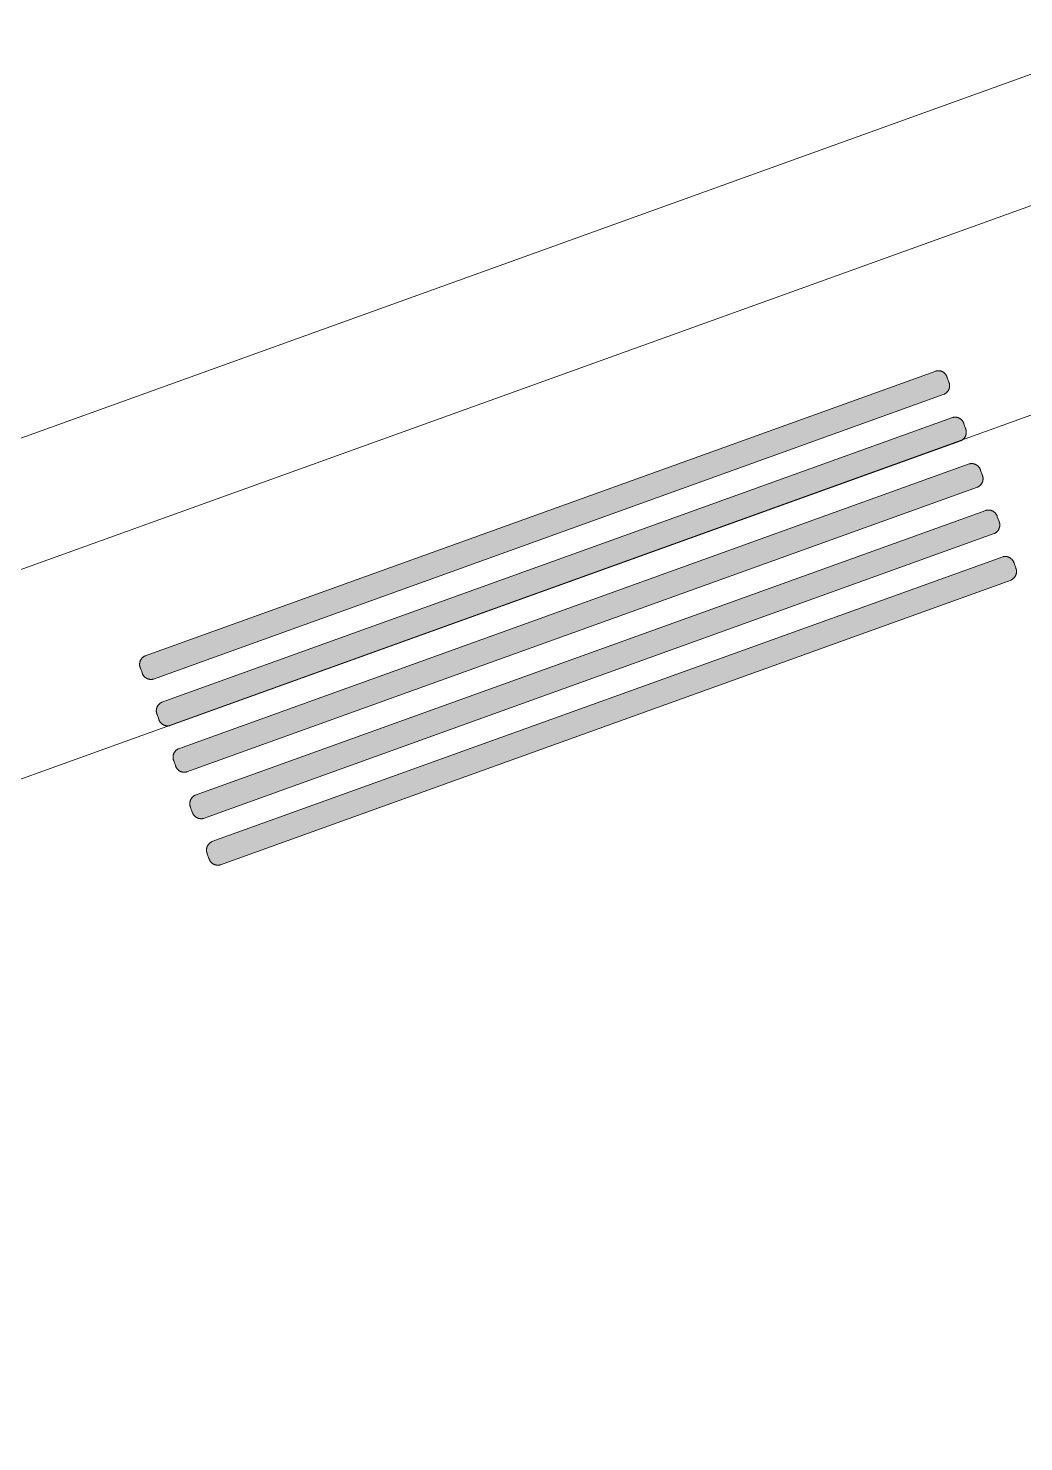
# Model space of a CAD drawing. Header units: centimetres. Extents: x 139057 to 200038, y 34824 to 80516.
# Drawn here: x 176525.93 to 176546.1, y 56056.2 to 56084.83 of the extents above; entities that cross this region are included whole.
import ezdxf

# ---------------------------------------------------------------- set-up
doc = ezdxf.new("R2010")
doc.units = ezdxf.units.CM
doc.header["$LTSCALE"] = 100
doc.layers.get('0').update_dxf_attribs({"lineweight": 0})
doc.layers.add('461_LAYOUT_SCHEMATICO_001-AM_0', color=11, linetype='Continuous', lineweight=0)

# ---------------------------------------------------------------- blocks, each defined once
blk = doc.blocks.new('EFMKLQWMFKLMKL12')
at = {"extrusion": (0, 0, -1)}
for points in [[(-192073.218, -63447.818), (-192073.118, -63447.818), (-192073.114, -63447.818), (-192073.11, -63447.819), (-192073.105, -63447.819), (-192073.101, -63447.819), (-192073.097, -63447.818), (-192073.092, -63447.818), (-192073.088, -63447.818), (-192073.084, -63447.817), (-192073.079, -63447.817), (-192073.075, -63447.816), (-192073.07, -63447.815), (-192073.066, -63447.814), (-192073.062, -63447.813), (-192073.057, -63447.812), (-192073.053, -63447.811), (-192073.048, -63447.81), (-192073.044, -63447.808), (-192073.039, -63447.807), (-192073.035, -63447.805), (-192073.031, -63447.803), (-192073.026, -63447.801), (-192073.022, -63447.799), (-192073.018, -63447.797), (-192073.014, -63447.795), (-192073.01, -63447.792), (-192073.005, -63447.79), (-192073.001, -63447.787), (-192072.997, -63447.784), (-192072.993, -63447.782), (-192072.99, -63447.779), (-192072.986, -63447.776), (-192072.982, -63447.773), (-192072.979, -63447.769), (-192072.975, -63447.766), (-192072.972, -63447.763), (-192072.968, -63447.759), (-192072.965, -63447.756), (-192072.962, -63447.752), (-192072.959, -63447.748), (-192072.956, -63447.744), (-192072.953, -63447.741), (-192072.95, -63447.737), (-192072.948, -63447.733), (-192072.945, -63447.729), (-192072.943, -63447.725), (-192072.94, -63447.721), (-192072.938, -63447.716), (-192072.936, -63447.712), (-192072.934, -63447.708), (-192072.932, -63447.704), (-192072.931, -63447.7), (-192072.929, -63447.695), (-192072.927, -63447.691), (-192072.926, -63447.687), (-192072.925, -63447.683), (-192072.924, -63447.678), (-192072.923, -63447.674), (-192072.922, -63447.67), (-192072.921, -63447.665), (-192072.92, -63447.661), (-192072.919, -63447.657), (-192072.919, -63447.653), (-192072.918, -63447.649), (-192072.918, -63447.645), (-192072.918, -63430.618), (-192072.918, -63430.614), (-192072.919, -63430.61), (-192072.919, -63430.606), (-192072.92, -63430.601), (-192072.921, -63430.597), (-192072.922, -63430.593), (-192072.923, -63430.589), (-192072.924, -63430.584), (-192072.925, -63430.58), (-192072.926, -63430.576), (-192072.927, -63430.572), (-192072.929, -63430.567), (-192072.931, -63430.563), (-192072.932, -63430.559), (-192072.934, -63430.555), (-192072.936, -63430.55), (-192072.938, -63430.546), (-192072.94, -63430.542), (-192072.943, -63430.538), (-192072.945, -63430.534), (-192072.948, -63430.53), (-192072.95, -63430.526), (-192072.953, -63430.522), (-192072.956, -63430.518), (-192072.959, -63430.514), (-192072.962, -63430.511), (-192072.965, -63430.507), (-192072.968, -63430.504), (-192072.972, -63430.5), (-192072.975, -63430.497), (-192072.979, -63430.493), (-192072.982, -63430.49), (-192072.986, -63430.487), (-192072.99, -63430.484), (-192072.993, -63430.481), (-192072.997, -63430.478), (-192073.001, -63430.476), (-192073.005, -63430.473), (-192073.01, -63430.47), (-192073.014, -63430.468), (-192073.018, -63430.466), (-192073.022, -63430.464), (-192073.026, -63430.461), (-192073.031, -63430.46), (-192073.035, -63430.458), (-192073.039, -63430.456), (-192073.044, -63430.454), (-192073.048, -63430.453), (-192073.053, -63430.452), (-192073.057, -63430.45), (-192073.062, -63430.449), (-192073.066, -63430.448), (-192073.07, -63430.447), (-192073.075, -63430.447), (-192073.079, -63430.446), (-192073.084, -63430.445), (-192073.088, -63430.445), (-192073.092, -63430.444), (-192073.097, -63430.444), (-192073.101, -63430.444), (-192073.105, -63430.444), (-192073.11, -63430.444), (-192073.114, -63430.444), (-192073.118, -63430.444), (-192073.218, -63430.444), (-192073.222, -63430.444), (-192073.226, -63430.444), (-192073.23, -63430.444), (-192073.235, -63430.444), (-192073.239, -63430.444), (-192073.243, -63430.444), (-192073.248, -63430.445), (-192073.252, -63430.445), (-192073.257, -63430.446), (-192073.261, -63430.447), (-192073.265, -63430.447), (-192073.27, -63430.448), (-192073.274, -63430.449), (-192073.279, -63430.45), (-192073.283, -63430.452), (-192073.288, -63430.453), (-192073.292, -63430.454), (-192073.296, -63430.456), (-192073.301, -63430.458), (-192073.305, -63430.46), (-192073.309, -63430.461), (-192073.314, -63430.464), (-192073.318, -63430.466), (-192073.322, -63430.468), (-192073.326, -63430.47), (-192073.33, -63430.473), (-192073.334, -63430.476), (-192073.338, -63430.478), (-192073.342, -63430.481), (-192073.346, -63430.484), (-192073.35, -63430.487), (-192073.354, -63430.49), (-192073.357, -63430.493), (-192073.361, -63430.497), (-192073.364, -63430.5), (-192073.368, -63430.504), (-192073.371, -63430.507), (-192073.374, -63430.511), (-192073.377, -63430.514), (-192073.38, -63430.518), (-192073.383, -63430.522), (-192073.386, -63430.526), (-192073.388, -63430.53), (-192073.391, -63430.534), (-192073.393, -63430.538), (-192073.395, -63430.542), (-192073.398, -63430.546), (-192073.4, -63430.55), (-192073.402, -63430.555), (-192073.404, -63430.559), (-192073.405, -63430.563), (-192073.407, -63430.567), (-192073.408, -63430.572), (-192073.41, -63430.576), (-192073.411, -63430.58), (-192073.412, -63430.584), (-192073.413, -63430.589), (-192073.414, -63430.593), (-192073.415, -63430.597), (-192073.416, -63430.601), (-192073.417, -63430.606), (-192073.417, -63430.61), (-192073.418, -63430.614), (-192073.418, -63430.618), (-192073.418, -63447.645), (-192073.418, -63447.649), (-192073.417, -63447.653), (-192073.417, -63447.657), (-192073.416, -63447.661), (-192073.415, -63447.665), (-192073.414, -63447.67), (-192073.413, -63447.674), (-192073.412, -63447.678), (-192073.411, -63447.683), (-192073.41, -63447.687), (-192073.408, -63447.691), (-192073.407, -63447.695), (-192073.405, -63447.7), (-192073.404, -63447.704), (-192073.402, -63447.708), (-192073.4, -63447.712), (-192073.398, -63447.716), (-192073.395, -63447.721), (-192073.393, -63447.725), (-192073.391, -63447.729), (-192073.388, -63447.733), (-192073.386, -63447.737), (-192073.383, -63447.741), (-192073.38, -63447.744), (-192073.377, -63447.748), (-192073.374, -63447.752), (-192073.371, -63447.756), (-192073.368, -63447.759), (-192073.364, -63447.763), (-192073.361, -63447.766), (-192073.357, -63447.769), (-192073.354, -63447.773), (-192073.35, -63447.776), (-192073.346, -63447.779), (-192073.342, -63447.782), (-192073.338, -63447.784), (-192073.334, -63447.787), (-192073.33, -63447.79), (-192073.326, -63447.792), (-192073.322, -63447.795), (-192073.318, -63447.797), (-192073.314, -63447.799), (-192073.309, -63447.801), (-192073.305, -63447.803), (-192073.301, -63447.805), (-192073.296, -63447.807), (-192073.292, -63447.808), (-192073.288, -63447.81), (-192073.283, -63447.811), (-192073.279, -63447.812), (-192073.274, -63447.813), (-192073.27, -63447.814), (-192073.265, -63447.815), (-192073.261, -63447.816), (-192073.257, -63447.817), (-192073.252, -63447.817), (-192073.248, -63447.818), (-192073.243, -63447.818), (-192073.239, -63447.818), (-192073.235, -63447.819), (-192073.23, -63447.819), (-192073.226, -63447.819), (-192073.222, -63447.818)], [(-192074.218, -63447.818), (-192074.118, -63447.818), (-192074.114, -63447.818), (-192074.11, -63447.819), (-192074.105, -63447.819), (-192074.101, -63447.819), (-192074.097, -63447.818), (-192074.092, -63447.818), (-192074.088, -63447.818), (-192074.084, -63447.817), (-192074.079, -63447.817), (-192074.075, -63447.816), (-192074.07, -63447.815), (-192074.066, -63447.814), (-192074.062, -63447.813), (-192074.057, -63447.812), (-192074.053, -63447.811), (-192074.048, -63447.81), (-192074.044, -63447.808), (-192074.039, -63447.807), (-192074.035, -63447.805), (-192074.031, -63447.803), (-192074.026, -63447.801), (-192074.022, -63447.799), (-192074.018, -63447.797), (-192074.014, -63447.795), (-192074.01, -63447.792), (-192074.005, -63447.79), (-192074.001, -63447.787), (-192073.997, -63447.784), (-192073.993, -63447.782), (-192073.99, -63447.779), (-192073.986, -63447.776), (-192073.982, -63447.773), (-192073.979, -63447.769), (-192073.975, -63447.766), (-192073.972, -63447.763), (-192073.968, -63447.759), (-192073.965, -63447.756), (-192073.962, -63447.752), (-192073.959, -63447.748), (-192073.956, -63447.744), (-192073.953, -63447.741), (-192073.95, -63447.737), (-192073.948, -63447.733), (-192073.945, -63447.729), (-192073.943, -63447.725), (-192073.94, -63447.721), (-192073.938, -63447.716), (-192073.936, -63447.712), (-192073.934, -63447.708), (-192073.932, -63447.704), (-192073.931, -63447.7), (-192073.929, -63447.695), (-192073.927, -63447.691), (-192073.926, -63447.687), (-192073.925, -63447.683), (-192073.924, -63447.678), (-192073.923, -63447.674), (-192073.922, -63447.67), (-192073.921, -63447.665), (-192073.92, -63447.661), (-192073.919, -63447.657), (-192073.919, -63447.653), (-192073.918, -63447.649), (-192073.918, -63447.645), (-192073.918, -63430.618), (-192073.918, -63430.614), (-192073.919, -63430.61), (-192073.919, -63430.606), (-192073.92, -63430.601), (-192073.921, -63430.597), (-192073.922, -63430.593), (-192073.923, -63430.589), (-192073.924, -63430.584), (-192073.925, -63430.58), (-192073.926, -63430.576), (-192073.927, -63430.572), (-192073.929, -63430.567), (-192073.931, -63430.563), (-192073.932, -63430.559), (-192073.934, -63430.555), (-192073.936, -63430.55), (-192073.938, -63430.546), (-192073.94, -63430.542), (-192073.943, -63430.538), (-192073.945, -63430.534), (-192073.948, -63430.53), (-192073.95, -63430.526), (-192073.953, -63430.522), (-192073.956, -63430.518), (-192073.959, -63430.514), (-192073.962, -63430.511), (-192073.965, -63430.507), (-192073.968, -63430.504), (-192073.972, -63430.5), (-192073.975, -63430.497), (-192073.979, -63430.493), (-192073.982, -63430.49), (-192073.986, -63430.487), (-192073.99, -63430.484), (-192073.993, -63430.481), (-192073.997, -63430.478), (-192074.001, -63430.476), (-192074.005, -63430.473), (-192074.01, -63430.47), (-192074.014, -63430.468), (-192074.018, -63430.466), (-192074.022, -63430.464), (-192074.026, -63430.461), (-192074.031, -63430.46), (-192074.035, -63430.458), (-192074.039, -63430.456), (-192074.044, -63430.454), (-192074.048, -63430.453), (-192074.053, -63430.452), (-192074.057, -63430.45), (-192074.062, -63430.449), (-192074.066, -63430.448), (-192074.07, -63430.447), (-192074.075, -63430.447), (-192074.079, -63430.446), (-192074.084, -63430.445), (-192074.088, -63430.445), (-192074.092, -63430.444), (-192074.097, -63430.444), (-192074.101, -63430.444), (-192074.105, -63430.444), (-192074.11, -63430.444), (-192074.114, -63430.444), (-192074.118, -63430.444), (-192074.218, -63430.444), (-192074.222, -63430.444), (-192074.226, -63430.444), (-192074.23, -63430.444), (-192074.235, -63430.444), (-192074.239, -63430.444), (-192074.243, -63430.444), (-192074.248, -63430.445), (-192074.252, -63430.445), (-192074.257, -63430.446), (-192074.261, -63430.447), (-192074.265, -63430.447), (-192074.27, -63430.448), (-192074.274, -63430.449), (-192074.279, -63430.45), (-192074.283, -63430.452), (-192074.288, -63430.453), (-192074.292, -63430.454), (-192074.296, -63430.456), (-192074.301, -63430.458), (-192074.305, -63430.46), (-192074.309, -63430.461), (-192074.314, -63430.464), (-192074.318, -63430.466), (-192074.322, -63430.468), (-192074.326, -63430.47), (-192074.33, -63430.473), (-192074.334, -63430.476), (-192074.338, -63430.478), (-192074.342, -63430.481), (-192074.346, -63430.484), (-192074.35, -63430.487), (-192074.354, -63430.49), (-192074.357, -63430.493), (-192074.361, -63430.497), (-192074.364, -63430.5), (-192074.368, -63430.504), (-192074.371, -63430.507), (-192074.374, -63430.511), (-192074.377, -63430.514), (-192074.38, -63430.518), (-192074.383, -63430.522), (-192074.386, -63430.526), (-192074.388, -63430.53), (-192074.391, -63430.534), (-192074.393, -63430.538), (-192074.395, -63430.542), (-192074.398, -63430.546), (-192074.4, -63430.55), (-192074.402, -63430.555), (-192074.404, -63430.559), (-192074.405, -63430.563), (-192074.407, -63430.567), (-192074.408, -63430.572), (-192074.41, -63430.576), (-192074.411, -63430.58), (-192074.412, -63430.584), (-192074.413, -63430.589), (-192074.414, -63430.593), (-192074.415, -63430.597), (-192074.416, -63430.601), (-192074.417, -63430.606), (-192074.417, -63430.61), (-192074.418, -63430.614), (-192074.418, -63430.618), (-192074.418, -63447.645), (-192074.418, -63447.649), (-192074.417, -63447.653), (-192074.417, -63447.657), (-192074.416, -63447.661), (-192074.415, -63447.665), (-192074.414, -63447.67), (-192074.413, -63447.674), (-192074.412, -63447.678), (-192074.411, -63447.683), (-192074.41, -63447.687), (-192074.408, -63447.691), (-192074.407, -63447.695), (-192074.405, -63447.7), (-192074.404, -63447.704), (-192074.402, -63447.708), (-192074.4, -63447.712), (-192074.398, -63447.716), (-192074.395, -63447.721), (-192074.393, -63447.725), (-192074.391, -63447.729), (-192074.388, -63447.733), (-192074.386, -63447.737), (-192074.383, -63447.741), (-192074.38, -63447.744), (-192074.377, -63447.748), (-192074.374, -63447.752), (-192074.371, -63447.756), (-192074.368, -63447.759), (-192074.364, -63447.763), (-192074.361, -63447.766), (-192074.357, -63447.769), (-192074.354, -63447.773), (-192074.35, -63447.776), (-192074.346, -63447.779), (-192074.342, -63447.782), (-192074.338, -63447.784), (-192074.334, -63447.787), (-192074.33, -63447.79), (-192074.326, -63447.792), (-192074.322, -63447.795), (-192074.318, -63447.797), (-192074.314, -63447.799), (-192074.309, -63447.801), (-192074.305, -63447.803), (-192074.301, -63447.805), (-192074.296, -63447.807), (-192074.292, -63447.808), (-192074.288, -63447.81), (-192074.283, -63447.811), (-192074.279, -63447.812), (-192074.274, -63447.813), (-192074.27, -63447.814), (-192074.265, -63447.815), (-192074.261, -63447.816), (-192074.257, -63447.817), (-192074.252, -63447.817), (-192074.248, -63447.818), (-192074.243, -63447.818), (-192074.239, -63447.818), (-192074.235, -63447.819), (-192074.23, -63447.819), (-192074.226, -63447.819), (-192074.222, -63447.818)], [(-192075.218, -63447.818), (-192075.118, -63447.818), (-192075.114, -63447.818), (-192075.11, -63447.819), (-192075.105, -63447.819), (-192075.101, -63447.819), (-192075.097, -63447.818), (-192075.092, -63447.818), (-192075.088, -63447.818), (-192075.084, -63447.817), (-192075.079, -63447.817), (-192075.075, -63447.816), (-192075.07, -63447.815), (-192075.066, -63447.814), (-192075.062, -63447.813), (-192075.057, -63447.812), (-192075.053, -63447.811), (-192075.048, -63447.81), (-192075.044, -63447.808), (-192075.039, -63447.807), (-192075.035, -63447.805), (-192075.031, -63447.803), (-192075.026, -63447.801), (-192075.022, -63447.799), (-192075.018, -63447.797), (-192075.014, -63447.795), (-192075.01, -63447.792), (-192075.005, -63447.79), (-192075.001, -63447.787), (-192074.997, -63447.784), (-192074.993, -63447.782), (-192074.99, -63447.779), (-192074.986, -63447.776), (-192074.982, -63447.773), (-192074.979, -63447.769), (-192074.975, -63447.766), (-192074.972, -63447.763), (-192074.968, -63447.759), (-192074.965, -63447.756), (-192074.962, -63447.752), (-192074.959, -63447.748), (-192074.956, -63447.744), (-192074.953, -63447.741), (-192074.95, -63447.737), (-192074.948, -63447.733), (-192074.945, -63447.729), (-192074.943, -63447.725), (-192074.94, -63447.721), (-192074.938, -63447.716), (-192074.936, -63447.712), (-192074.934, -63447.708), (-192074.932, -63447.704), (-192074.931, -63447.7), (-192074.929, -63447.695), (-192074.927, -63447.691), (-192074.926, -63447.687), (-192074.925, -63447.683), (-192074.924, -63447.678), (-192074.923, -63447.674), (-192074.922, -63447.67), (-192074.921, -63447.665), (-192074.92, -63447.661), (-192074.919, -63447.657), (-192074.919, -63447.653), (-192074.918, -63447.649), (-192074.918, -63447.645), (-192074.918, -63430.618), (-192074.918, -63430.614), (-192074.919, -63430.61), (-192074.919, -63430.606), (-192074.92, -63430.601), (-192074.921, -63430.597), (-192074.922, -63430.593), (-192074.923, -63430.589), (-192074.924, -63430.584), (-192074.925, -63430.58), (-192074.926, -63430.576), (-192074.927, -63430.572), (-192074.929, -63430.567), (-192074.931, -63430.563), (-192074.932, -63430.559), (-192074.934, -63430.555), (-192074.936, -63430.55), (-192074.938, -63430.546), (-192074.94, -63430.542), (-192074.943, -63430.538), (-192074.945, -63430.534), (-192074.948, -63430.53), (-192074.95, -63430.526), (-192074.953, -63430.522), (-192074.956, -63430.518), (-192074.959, -63430.514), (-192074.962, -63430.511), (-192074.965, -63430.507), (-192074.968, -63430.504), (-192074.972, -63430.5), (-192074.975, -63430.497), (-192074.979, -63430.493), (-192074.982, -63430.49), (-192074.986, -63430.487), (-192074.99, -63430.484), (-192074.993, -63430.481), (-192074.997, -63430.478), (-192075.001, -63430.476), (-192075.005, -63430.473), (-192075.01, -63430.47), (-192075.014, -63430.468), (-192075.018, -63430.466), (-192075.022, -63430.464), (-192075.026, -63430.461), (-192075.031, -63430.46), (-192075.035, -63430.458), (-192075.039, -63430.456), (-192075.044, -63430.454), (-192075.048, -63430.453), (-192075.053, -63430.452), (-192075.057, -63430.45), (-192075.062, -63430.449), (-192075.066, -63430.448), (-192075.07, -63430.447), (-192075.075, -63430.447), (-192075.079, -63430.446), (-192075.084, -63430.445), (-192075.088, -63430.445), (-192075.092, -63430.444), (-192075.097, -63430.444), (-192075.101, -63430.444), (-192075.105, -63430.444), (-192075.11, -63430.444), (-192075.114, -63430.444), (-192075.118, -63430.444), (-192075.218, -63430.444), (-192075.222, -63430.444), (-192075.226, -63430.444), (-192075.23, -63430.444), (-192075.235, -63430.444), (-192075.239, -63430.444), (-192075.243, -63430.444), (-192075.248, -63430.445), (-192075.252, -63430.445), (-192075.257, -63430.446), (-192075.261, -63430.447), (-192075.265, -63430.447), (-192075.27, -63430.448), (-192075.274, -63430.449), (-192075.279, -63430.45), (-192075.283, -63430.452), (-192075.288, -63430.453), (-192075.292, -63430.454), (-192075.296, -63430.456), (-192075.301, -63430.458), (-192075.305, -63430.46), (-192075.309, -63430.461), (-192075.314, -63430.464), (-192075.318, -63430.466), (-192075.322, -63430.468), (-192075.326, -63430.47), (-192075.33, -63430.473), (-192075.334, -63430.476), (-192075.338, -63430.478), (-192075.342, -63430.481), (-192075.346, -63430.484), (-192075.35, -63430.487), (-192075.354, -63430.49), (-192075.357, -63430.493), (-192075.361, -63430.497), (-192075.364, -63430.5), (-192075.368, -63430.504), (-192075.371, -63430.507), (-192075.374, -63430.511), (-192075.377, -63430.514), (-192075.38, -63430.518), (-192075.383, -63430.522), (-192075.386, -63430.526), (-192075.388, -63430.53), (-192075.391, -63430.534), (-192075.393, -63430.538), (-192075.395, -63430.542), (-192075.398, -63430.546), (-192075.4, -63430.55), (-192075.402, -63430.555), (-192075.404, -63430.559), (-192075.405, -63430.563), (-192075.407, -63430.567), (-192075.408, -63430.572), (-192075.41, -63430.576), (-192075.411, -63430.58), (-192075.412, -63430.584), (-192075.413, -63430.589), (-192075.414, -63430.593), (-192075.415, -63430.597), (-192075.416, -63430.601), (-192075.417, -63430.606), (-192075.417, -63430.61), (-192075.418, -63430.614), (-192075.418, -63430.618), (-192075.418, -63447.645), (-192075.418, -63447.649), (-192075.417, -63447.653), (-192075.417, -63447.657), (-192075.416, -63447.661), (-192075.415, -63447.665), (-192075.414, -63447.67), (-192075.413, -63447.674), (-192075.412, -63447.678), (-192075.411, -63447.683), (-192075.41, -63447.687), (-192075.408, -63447.691), (-192075.407, -63447.695), (-192075.405, -63447.7), (-192075.404, -63447.704), (-192075.402, -63447.708), (-192075.4, -63447.712), (-192075.398, -63447.716), (-192075.395, -63447.721), (-192075.393, -63447.725), (-192075.391, -63447.729), (-192075.388, -63447.733), (-192075.386, -63447.737), (-192075.383, -63447.741), (-192075.38, -63447.744), (-192075.377, -63447.748), (-192075.374, -63447.752), (-192075.371, -63447.756), (-192075.368, -63447.759), (-192075.364, -63447.763), (-192075.361, -63447.766), (-192075.357, -63447.769), (-192075.354, -63447.773), (-192075.35, -63447.776), (-192075.346, -63447.779), (-192075.342, -63447.782), (-192075.338, -63447.784), (-192075.334, -63447.787), (-192075.33, -63447.79), (-192075.326, -63447.792), (-192075.322, -63447.795), (-192075.318, -63447.797), (-192075.314, -63447.799), (-192075.309, -63447.801), (-192075.305, -63447.803), (-192075.301, -63447.805), (-192075.296, -63447.807), (-192075.292, -63447.808), (-192075.288, -63447.81), (-192075.283, -63447.811), (-192075.279, -63447.812), (-192075.274, -63447.813), (-192075.27, -63447.814), (-192075.265, -63447.815), (-192075.261, -63447.816), (-192075.257, -63447.817), (-192075.252, -63447.817), (-192075.248, -63447.818), (-192075.243, -63447.818), (-192075.239, -63447.818), (-192075.235, -63447.819), (-192075.23, -63447.819), (-192075.226, -63447.819), (-192075.222, -63447.818)], [(-192076.218, -63447.818), (-192076.118, -63447.818), (-192076.114, -63447.818), (-192076.11, -63447.819), (-192076.105, -63447.819), (-192076.101, -63447.819), (-192076.097, -63447.818), (-192076.092, -63447.818), (-192076.088, -63447.818), (-192076.084, -63447.817), (-192076.079, -63447.817), (-192076.075, -63447.816), (-192076.07, -63447.815), (-192076.066, -63447.814), (-192076.062, -63447.813), (-192076.057, -63447.812), (-192076.053, -63447.811), (-192076.048, -63447.81), (-192076.044, -63447.808), (-192076.039, -63447.807), (-192076.035, -63447.805), (-192076.031, -63447.803), (-192076.026, -63447.801), (-192076.022, -63447.799), (-192076.018, -63447.797), (-192076.014, -63447.795), (-192076.01, -63447.792), (-192076.005, -63447.79), (-192076.001, -63447.787), (-192075.997, -63447.784), (-192075.993, -63447.782), (-192075.99, -63447.779), (-192075.986, -63447.776), (-192075.982, -63447.773), (-192075.979, -63447.769), (-192075.975, -63447.766), (-192075.972, -63447.763), (-192075.968, -63447.759), (-192075.965, -63447.756), (-192075.962, -63447.752), (-192075.959, -63447.748), (-192075.956, -63447.744), (-192075.953, -63447.741), (-192075.95, -63447.737), (-192075.948, -63447.733), (-192075.945, -63447.729), (-192075.943, -63447.725), (-192075.94, -63447.721), (-192075.938, -63447.716), (-192075.936, -63447.712), (-192075.934, -63447.708), (-192075.932, -63447.704), (-192075.931, -63447.7), (-192075.929, -63447.695), (-192075.927, -63447.691), (-192075.926, -63447.687), (-192075.925, -63447.683), (-192075.924, -63447.678), (-192075.923, -63447.674), (-192075.922, -63447.67), (-192075.921, -63447.665), (-192075.92, -63447.661), (-192075.919, -63447.657), (-192075.919, -63447.653), (-192075.918, -63447.649), (-192075.918, -63447.645), (-192075.918, -63430.618), (-192075.918, -63430.614), (-192075.919, -63430.61), (-192075.919, -63430.606), (-192075.92, -63430.601), (-192075.921, -63430.597), (-192075.922, -63430.593), (-192075.923, -63430.589), (-192075.924, -63430.584), (-192075.925, -63430.58), (-192075.926, -63430.576), (-192075.927, -63430.572), (-192075.929, -63430.567), (-192075.931, -63430.563), (-192075.932, -63430.559), (-192075.934, -63430.555), (-192075.936, -63430.55), (-192075.938, -63430.546), (-192075.94, -63430.542), (-192075.943, -63430.538), (-192075.945, -63430.534), (-192075.948, -63430.53), (-192075.95, -63430.526), (-192075.953, -63430.522), (-192075.956, -63430.518), (-192075.959, -63430.514), (-192075.962, -63430.511), (-192075.965, -63430.507), (-192075.968, -63430.504), (-192075.972, -63430.5), (-192075.975, -63430.497), (-192075.979, -63430.493), (-192075.982, -63430.49), (-192075.986, -63430.487), (-192075.99, -63430.484), (-192075.993, -63430.481), (-192075.997, -63430.478), (-192076.001, -63430.476), (-192076.005, -63430.473), (-192076.01, -63430.47), (-192076.014, -63430.468), (-192076.018, -63430.466), (-192076.022, -63430.464), (-192076.026, -63430.461), (-192076.031, -63430.46), (-192076.035, -63430.458), (-192076.039, -63430.456), (-192076.044, -63430.454), (-192076.048, -63430.453), (-192076.053, -63430.452), (-192076.057, -63430.45), (-192076.062, -63430.449), (-192076.066, -63430.448), (-192076.07, -63430.447), (-192076.075, -63430.447), (-192076.079, -63430.446), (-192076.084, -63430.445), (-192076.088, -63430.445), (-192076.092, -63430.444), (-192076.097, -63430.444), (-192076.101, -63430.444), (-192076.105, -63430.444), (-192076.11, -63430.444), (-192076.114, -63430.444), (-192076.118, -63430.444), (-192076.218, -63430.444), (-192076.222, -63430.444), (-192076.226, -63430.444), (-192076.23, -63430.444), (-192076.235, -63430.444), (-192076.239, -63430.444), (-192076.243, -63430.444), (-192076.248, -63430.445), (-192076.252, -63430.445), (-192076.257, -63430.446), (-192076.261, -63430.447), (-192076.265, -63430.447), (-192076.27, -63430.448), (-192076.274, -63430.449), (-192076.279, -63430.45), (-192076.283, -63430.452), (-192076.288, -63430.453), (-192076.292, -63430.454), (-192076.296, -63430.456), (-192076.301, -63430.458), (-192076.305, -63430.46), (-192076.309, -63430.461), (-192076.314, -63430.464), (-192076.318, -63430.466), (-192076.322, -63430.468), (-192076.326, -63430.47), (-192076.33, -63430.473), (-192076.334, -63430.476), (-192076.338, -63430.478), (-192076.342, -63430.481), (-192076.346, -63430.484), (-192076.35, -63430.487), (-192076.354, -63430.49), (-192076.357, -63430.493), (-192076.361, -63430.497), (-192076.364, -63430.5), (-192076.368, -63430.504), (-192076.371, -63430.507), (-192076.374, -63430.511), (-192076.377, -63430.514), (-192076.38, -63430.518), (-192076.383, -63430.522), (-192076.386, -63430.526), (-192076.388, -63430.53), (-192076.391, -63430.534), (-192076.393, -63430.538), (-192076.395, -63430.542), (-192076.398, -63430.546), (-192076.4, -63430.55), (-192076.402, -63430.555), (-192076.404, -63430.559), (-192076.405, -63430.563), (-192076.407, -63430.567), (-192076.408, -63430.572), (-192076.41, -63430.576), (-192076.411, -63430.58), (-192076.412, -63430.584), (-192076.413, -63430.589), (-192076.414, -63430.593), (-192076.415, -63430.597), (-192076.416, -63430.601), (-192076.417, -63430.606), (-192076.417, -63430.61), (-192076.418, -63430.614), (-192076.418, -63430.618), (-192076.418, -63447.645), (-192076.418, -63447.649), (-192076.417, -63447.653), (-192076.417, -63447.657), (-192076.416, -63447.661), (-192076.415, -63447.665), (-192076.414, -63447.67), (-192076.413, -63447.674), (-192076.412, -63447.678), (-192076.411, -63447.683), (-192076.41, -63447.687), (-192076.408, -63447.691), (-192076.407, -63447.695), (-192076.405, -63447.7), (-192076.404, -63447.704), (-192076.402, -63447.708), (-192076.4, -63447.712), (-192076.398, -63447.716), (-192076.395, -63447.721), (-192076.393, -63447.725), (-192076.391, -63447.729), (-192076.388, -63447.733), (-192076.386, -63447.737), (-192076.383, -63447.741), (-192076.38, -63447.744), (-192076.377, -63447.748), (-192076.374, -63447.752), (-192076.371, -63447.756), (-192076.368, -63447.759), (-192076.364, -63447.763), (-192076.361, -63447.766), (-192076.357, -63447.769), (-192076.354, -63447.773), (-192076.35, -63447.776), (-192076.346, -63447.779), (-192076.342, -63447.782), (-192076.338, -63447.784), (-192076.334, -63447.787), (-192076.33, -63447.79), (-192076.326, -63447.792), (-192076.322, -63447.795), (-192076.318, -63447.797), (-192076.314, -63447.799), (-192076.309, -63447.801), (-192076.305, -63447.803), (-192076.301, -63447.805), (-192076.296, -63447.807), (-192076.292, -63447.808), (-192076.288, -63447.81), (-192076.283, -63447.811), (-192076.279, -63447.812), (-192076.274, -63447.813), (-192076.27, -63447.814), (-192076.265, -63447.815), (-192076.261, -63447.816), (-192076.257, -63447.817), (-192076.252, -63447.817), (-192076.248, -63447.818), (-192076.243, -63447.818), (-192076.239, -63447.818), (-192076.235, -63447.819), (-192076.23, -63447.819), (-192076.226, -63447.819), (-192076.222, -63447.818)], [(-192077.218, -63447.818), (-192077.118, -63447.818), (-192077.114, -63447.818), (-192077.11, -63447.819), (-192077.105, -63447.819), (-192077.101, -63447.819), (-192077.097, -63447.818), (-192077.092, -63447.818), (-192077.088, -63447.818), (-192077.084, -63447.817), (-192077.079, -63447.817), (-192077.075, -63447.816), (-192077.07, -63447.815), (-192077.066, -63447.814), (-192077.062, -63447.813), (-192077.057, -63447.812), (-192077.053, -63447.811), (-192077.048, -63447.81), (-192077.044, -63447.808), (-192077.039, -63447.807), (-192077.035, -63447.805), (-192077.031, -63447.803), (-192077.026, -63447.801), (-192077.022, -63447.799), (-192077.018, -63447.797), (-192077.014, -63447.795), (-192077.01, -63447.792), (-192077.005, -63447.79), (-192077.001, -63447.787), (-192076.997, -63447.784), (-192076.993, -63447.782), (-192076.99, -63447.779), (-192076.986, -63447.776), (-192076.982, -63447.773), (-192076.979, -63447.769), (-192076.975, -63447.766), (-192076.972, -63447.763), (-192076.968, -63447.759), (-192076.965, -63447.756), (-192076.962, -63447.752), (-192076.959, -63447.748), (-192076.956, -63447.744), (-192076.953, -63447.741), (-192076.95, -63447.737), (-192076.948, -63447.733), (-192076.945, -63447.729), (-192076.943, -63447.725), (-192076.94, -63447.721), (-192076.938, -63447.716), (-192076.936, -63447.712), (-192076.934, -63447.708), (-192076.932, -63447.704), (-192076.931, -63447.7), (-192076.929, -63447.695), (-192076.927, -63447.691), (-192076.926, -63447.687), (-192076.925, -63447.683), (-192076.924, -63447.678), (-192076.923, -63447.674), (-192076.922, -63447.67), (-192076.921, -63447.665), (-192076.92, -63447.661), (-192076.919, -63447.657), (-192076.919, -63447.653), (-192076.918, -63447.649), (-192076.918, -63447.645), (-192076.918, -63430.618), (-192076.918, -63430.614), (-192076.919, -63430.61), (-192076.919, -63430.606), (-192076.92, -63430.601), (-192076.921, -63430.597), (-192076.922, -63430.593), (-192076.923, -63430.589), (-192076.924, -63430.584), (-192076.925, -63430.58), (-192076.926, -63430.576), (-192076.927, -63430.572), (-192076.929, -63430.567), (-192076.931, -63430.563), (-192076.932, -63430.559), (-192076.934, -63430.555), (-192076.936, -63430.55), (-192076.938, -63430.546), (-192076.94, -63430.542), (-192076.943, -63430.538), (-192076.945, -63430.534), (-192076.948, -63430.53), (-192076.95, -63430.526), (-192076.953, -63430.522), (-192076.956, -63430.518), (-192076.959, -63430.514), (-192076.962, -63430.511), (-192076.965, -63430.507), (-192076.968, -63430.504), (-192076.972, -63430.5), (-192076.975, -63430.497), (-192076.979, -63430.493), (-192076.982, -63430.49), (-192076.986, -63430.487), (-192076.99, -63430.484), (-192076.993, -63430.481), (-192076.997, -63430.478), (-192077.001, -63430.476), (-192077.005, -63430.473), (-192077.01, -63430.47), (-192077.014, -63430.468), (-192077.018, -63430.466), (-192077.022, -63430.464), (-192077.026, -63430.461), (-192077.031, -63430.46), (-192077.035, -63430.458), (-192077.039, -63430.456), (-192077.044, -63430.454), (-192077.048, -63430.453), (-192077.053, -63430.452), (-192077.057, -63430.45), (-192077.062, -63430.449), (-192077.066, -63430.448), (-192077.07, -63430.447), (-192077.075, -63430.447), (-192077.079, -63430.446), (-192077.084, -63430.445), (-192077.088, -63430.445), (-192077.092, -63430.444), (-192077.097, -63430.444), (-192077.101, -63430.444), (-192077.105, -63430.444), (-192077.11, -63430.444), (-192077.114, -63430.444), (-192077.118, -63430.444), (-192077.218, -63430.444), (-192077.222, -63430.444), (-192077.226, -63430.444), (-192077.23, -63430.444), (-192077.235, -63430.444), (-192077.239, -63430.444), (-192077.243, -63430.444), (-192077.248, -63430.445), (-192077.252, -63430.445), (-192077.257, -63430.446), (-192077.261, -63430.447), (-192077.265, -63430.447), (-192077.27, -63430.448), (-192077.274, -63430.449), (-192077.279, -63430.45), (-192077.283, -63430.452), (-192077.288, -63430.453), (-192077.292, -63430.454), (-192077.296, -63430.456), (-192077.301, -63430.458), (-192077.305, -63430.46), (-192077.309, -63430.461), (-192077.314, -63430.464), (-192077.318, -63430.466), (-192077.322, -63430.468), (-192077.326, -63430.47), (-192077.33, -63430.473), (-192077.334, -63430.476), (-192077.338, -63430.478), (-192077.342, -63430.481), (-192077.346, -63430.484), (-192077.35, -63430.487), (-192077.354, -63430.49), (-192077.357, -63430.493), (-192077.361, -63430.497), (-192077.364, -63430.5), (-192077.368, -63430.504), (-192077.371, -63430.507), (-192077.374, -63430.511), (-192077.377, -63430.514), (-192077.38, -63430.518), (-192077.383, -63430.522), (-192077.386, -63430.526), (-192077.388, -63430.53), (-192077.391, -63430.534), (-192077.393, -63430.538), (-192077.395, -63430.542), (-192077.398, -63430.546), (-192077.4, -63430.55), (-192077.402, -63430.555), (-192077.404, -63430.559), (-192077.405, -63430.563), (-192077.407, -63430.567), (-192077.408, -63430.572), (-192077.41, -63430.576), (-192077.411, -63430.58), (-192077.412, -63430.584), (-192077.413, -63430.589), (-192077.414, -63430.593), (-192077.415, -63430.597), (-192077.416, -63430.601), (-192077.417, -63430.606), (-192077.417, -63430.61), (-192077.418, -63430.614), (-192077.418, -63430.618), (-192077.418, -63447.645), (-192077.418, -63447.649), (-192077.417, -63447.653), (-192077.417, -63447.657), (-192077.416, -63447.661), (-192077.415, -63447.665), (-192077.414, -63447.67), (-192077.413, -63447.674), (-192077.412, -63447.678), (-192077.411, -63447.683), (-192077.41, -63447.687), (-192077.408, -63447.691), (-192077.407, -63447.695), (-192077.405, -63447.7), (-192077.404, -63447.704), (-192077.402, -63447.708), (-192077.4, -63447.712), (-192077.398, -63447.716), (-192077.395, -63447.721), (-192077.393, -63447.725), (-192077.391, -63447.729), (-192077.388, -63447.733), (-192077.386, -63447.737), (-192077.383, -63447.741), (-192077.38, -63447.744), (-192077.377, -63447.748), (-192077.374, -63447.752), (-192077.371, -63447.756), (-192077.368, -63447.759), (-192077.364, -63447.763), (-192077.361, -63447.766), (-192077.357, -63447.769), (-192077.354, -63447.773), (-192077.35, -63447.776), (-192077.346, -63447.779), (-192077.342, -63447.782), (-192077.338, -63447.784), (-192077.334, -63447.787), (-192077.33, -63447.79), (-192077.326, -63447.792), (-192077.322, -63447.795), (-192077.318, -63447.797), (-192077.314, -63447.799), (-192077.309, -63447.801), (-192077.305, -63447.803), (-192077.301, -63447.805), (-192077.296, -63447.807), (-192077.292, -63447.808), (-192077.288, -63447.81), (-192077.283, -63447.811), (-192077.279, -63447.812), (-192077.274, -63447.813), (-192077.27, -63447.814), (-192077.265, -63447.815), (-192077.261, -63447.816), (-192077.257, -63447.817), (-192077.252, -63447.817), (-192077.248, -63447.818), (-192077.243, -63447.818), (-192077.239, -63447.818), (-192077.235, -63447.819), (-192077.23, -63447.819), (-192077.226, -63447.819), (-192077.222, -63447.818)]]:
    blk.add_hatch(color=256, dxfattribs=at).paths.add_polyline_path(points, flags=0)
for points in [[(192002.418, -63454.253), (192082.418, -63454.253), (192082.418, -63329.566), (192002.418, -63329.566)], [(192034.918, -63454.253), (192034.918, -63329.566), (192079.918, -63329.566), (192079.918, -63454.253)]]:
    blk.add_lwpolyline(points, close=True)
for points in [[(192075.926, -63406.156), (192075.926, -63449.156)], [(192072.918, -63430.618), (192072.919, -63430.612), (192072.919, -63430.605), (192072.92, -63430.599), (192072.922, -63430.592), (192072.923, -63430.586), (192072.925, -63430.58), (192072.927, -63430.573), (192072.929, -63430.567), (192072.931, -63430.561), (192072.934, -63430.555), (192072.937, -63430.549), (192072.94, -63430.543), (192072.943, -63430.538), (192072.946, -63430.532), (192072.95, -63430.527), (192072.954, -63430.521), (192072.957, -63430.516), (192072.962, -63430.511), (192072.966, -63430.506), (192072.97, -63430.501), (192072.975, -63430.497), (192072.98, -63430.492), (192072.985, -63430.488), (192072.99, -63430.484), (192072.995, -63430.48), (192073, -63430.476), (192073.006, -63430.473), (192073.011, -63430.469), (192073.017, -63430.466), (192073.023, -63430.463), (192073.029, -63430.46), (192073.035, -63430.458), (192073.041, -63430.455), (192073.047, -63430.453), (192073.053, -63430.451), (192073.06, -63430.45), (192073.066, -63430.448), (192073.072, -63430.447), (192073.079, -63430.446), (192073.085, -63430.445), (192073.092, -63430.445), (192073.098, -63430.444), (192073.105, -63430.444), (192073.111, -63430.444), (192073.118, -63430.444)], [(192072.918, -63447.645), (192072.918, -63430.618)], [(192073.118, -63430.444), (192073.218, -63430.444)], [(192073.218, -63430.444), (192073.224, -63430.444), (192073.231, -63430.444), (192073.237, -63430.444), (192073.244, -63430.445), (192073.251, -63430.445), (192073.257, -63430.446), (192073.263, -63430.447), (192073.27, -63430.448), (192073.276, -63430.45), (192073.283, -63430.451), (192073.289, -63430.453), (192073.295, -63430.455), (192073.301, -63430.458), (192073.307, -63430.46), (192073.313, -63430.463), (192073.319, -63430.466), (192073.324, -63430.469), (192073.33, -63430.473), (192073.336, -63430.476), (192073.341, -63430.48), (192073.346, -63430.484), (192073.351, -63430.488), (192073.356, -63430.492), (192073.361, -63430.497), (192073.365, -63430.501), (192073.37, -63430.506), (192073.374, -63430.511), (192073.378, -63430.516), (192073.382, -63430.521), (192073.386, -63430.527), (192073.39, -63430.532), (192073.393, -63430.538), (192073.396, -63430.543), (192073.399, -63430.549), (192073.402, -63430.555), (192073.405, -63430.561), (192073.407, -63430.567), (192073.409, -63430.573), (192073.411, -63430.58), (192073.413, -63430.586), (192073.414, -63430.592), (192073.415, -63430.599), (192073.416, -63430.605), (192073.417, -63430.612), (192073.418, -63430.618)], [(192073.418, -63430.618), (192073.418, -63447.645)], [(192073.918, -63430.618), (192073.919, -63430.612), (192073.919, -63430.605), (192073.92, -63430.599), (192073.922, -63430.592), (192073.923, -63430.586), (192073.925, -63430.58), (192073.927, -63430.573), (192073.929, -63430.567), (192073.931, -63430.561), (192073.934, -63430.555), (192073.937, -63430.549), (192073.94, -63430.543), (192073.943, -63430.538), (192073.946, -63430.532), (192073.95, -63430.527), (192073.954, -63430.521), (192073.957, -63430.516), (192073.962, -63430.511), (192073.966, -63430.506), (192073.97, -63430.501), (192073.975, -63430.497), (192073.98, -63430.492), (192073.985, -63430.488), (192073.99, -63430.484), (192073.995, -63430.48), (192074, -63430.476), (192074.006, -63430.473), (192074.011, -63430.469), (192074.017, -63430.466), (192074.023, -63430.463), (192074.029, -63430.46), (192074.035, -63430.458), (192074.041, -63430.455), (192074.047, -63430.453), (192074.053, -63430.451), (192074.06, -63430.45), (192074.066, -63430.448), (192074.072, -63430.447), (192074.079, -63430.446), (192074.085, -63430.445), (192074.092, -63430.445), (192074.098, -63430.444), (192074.105, -63430.444), (192074.111, -63430.444), (192074.118, -63430.444)], [(192073.918, -63447.645), (192073.918, -63430.618)], [(192074.118, -63430.444), (192074.218, -63430.444)], [(192074.218, -63430.444), (192074.224, -63430.444), (192074.231, -63430.444), (192074.237, -63430.444), (192074.244, -63430.445), (192074.251, -63430.445), (192074.257, -63430.446), (192074.263, -63430.447), (192074.27, -63430.448), (192074.276, -63430.45), (192074.283, -63430.451), (192074.289, -63430.453), (192074.295, -63430.455), (192074.301, -63430.458), (192074.307, -63430.46), (192074.313, -63430.463), (192074.319, -63430.466), (192074.324, -63430.469), (192074.33, -63430.473), (192074.336, -63430.476), (192074.341, -63430.48), (192074.346, -63430.484), (192074.351, -63430.488), (192074.356, -63430.492), (192074.361, -63430.497), (192074.365, -63430.501), (192074.37, -63430.506), (192074.374, -63430.511), (192074.378, -63430.516), (192074.382, -63430.521), (192074.386, -63430.527), (192074.39, -63430.532), (192074.393, -63430.538), (192074.396, -63430.543), (192074.399, -63430.549), (192074.402, -63430.555), (192074.405, -63430.561), (192074.407, -63430.567), (192074.409, -63430.573), (192074.411, -63430.58), (192074.413, -63430.586), (192074.414, -63430.592), (192074.415, -63430.599), (192074.416, -63430.605), (192074.417, -63430.612), (192074.418, -63430.618)], [(192074.418, -63430.618), (192074.418, -63447.645)], [(192074.918, -63430.618), (192074.919, -63430.612), (192074.919, -63430.605), (192074.92, -63430.599), (192074.922, -63430.592), (192074.923, -63430.586), (192074.925, -63430.58), (192074.927, -63430.573), (192074.929, -63430.567), (192074.931, -63430.561), (192074.934, -63430.555), (192074.937, -63430.549), (192074.94, -63430.543), (192074.943, -63430.538), (192074.946, -63430.532), (192074.95, -63430.527), (192074.954, -63430.521), (192074.957, -63430.516), (192074.962, -63430.511), (192074.966, -63430.506), (192074.97, -63430.501), (192074.975, -63430.497), (192074.98, -63430.492), (192074.985, -63430.488), (192074.99, -63430.484), (192074.995, -63430.48), (192075, -63430.476), (192075.006, -63430.473), (192075.011, -63430.469), (192075.017, -63430.466), (192075.023, -63430.463), (192075.029, -63430.46), (192075.035, -63430.458), (192075.041, -63430.455), (192075.047, -63430.453), (192075.053, -63430.451), (192075.06, -63430.45), (192075.066, -63430.448), (192075.072, -63430.447), (192075.079, -63430.446), (192075.085, -63430.445), (192075.092, -63430.445), (192075.098, -63430.444), (192075.105, -63430.444), (192075.111, -63430.444), (192075.118, -63430.444)], [(192074.918, -63447.645), (192074.918, -63430.618)], [(192075.118, -63430.444), (192075.218, -63430.444)], [(192075.218, -63430.444), (192075.224, -63430.444), (192075.231, -63430.444), (192075.237, -63430.444), (192075.244, -63430.445), (192075.251, -63430.445), (192075.257, -63430.446), (192075.263, -63430.447), (192075.27, -63430.448), (192075.276, -63430.45), (192075.283, -63430.451), (192075.289, -63430.453), (192075.295, -63430.455), (192075.301, -63430.458), (192075.307, -63430.46), (192075.313, -63430.463), (192075.319, -63430.466), (192075.324, -63430.469), (192075.33, -63430.473), (192075.336, -63430.476), (192075.341, -63430.48), (192075.346, -63430.484), (192075.351, -63430.488), (192075.356, -63430.492), (192075.361, -63430.497), (192075.365, -63430.501), (192075.37, -63430.506), (192075.374, -63430.511), (192075.378, -63430.516), (192075.382, -63430.521), (192075.386, -63430.527), (192075.39, -63430.532), (192075.393, -63430.538), (192075.396, -63430.543), (192075.399, -63430.549), (192075.402, -63430.555), (192075.405, -63430.561), (192075.407, -63430.567), (192075.409, -63430.573), (192075.411, -63430.58), (192075.413, -63430.586), (192075.414, -63430.592), (192075.415, -63430.599), (192075.416, -63430.605), (192075.417, -63430.612), (192075.418, -63430.618)], [(192075.418, -63430.618), (192075.418, -63447.645)], [(192075.918, -63430.618), (192075.919, -63430.612), (192075.919, -63430.605), (192075.92, -63430.599), (192075.922, -63430.592), (192075.923, -63430.586), (192075.925, -63430.58), (192075.927, -63430.573), (192075.929, -63430.567), (192075.931, -63430.561), (192075.934, -63430.555), (192075.937, -63430.549), (192075.94, -63430.543), (192075.943, -63430.538), (192075.946, -63430.532), (192075.95, -63430.527), (192075.954, -63430.521), (192075.957, -63430.516), (192075.962, -63430.511), (192075.966, -63430.506), (192075.97, -63430.501), (192075.975, -63430.497), (192075.98, -63430.492), (192075.985, -63430.488), (192075.99, -63430.484), (192075.995, -63430.48), (192076, -63430.476), (192076.006, -63430.473), (192076.011, -63430.469), (192076.017, -63430.466), (192076.023, -63430.463), (192076.029, -63430.46), (192076.035, -63430.458), (192076.041, -63430.455), (192076.047, -63430.453), (192076.053, -63430.451), (192076.06, -63430.45), (192076.066, -63430.448), (192076.072, -63430.447), (192076.079, -63430.446), (192076.085, -63430.445), (192076.092, -63430.445), (192076.098, -63430.444), (192076.105, -63430.444), (192076.111, -63430.444), (192076.118, -63430.444)], [(192075.918, -63447.645), (192075.918, -63430.618)], [(192076.118, -63430.444), (192076.218, -63430.444)], [(192076.218, -63430.444), (192076.224, -63430.444), (192076.231, -63430.444), (192076.237, -63430.444), (192076.244, -63430.445), (192076.251, -63430.445), (192076.257, -63430.446), (192076.263, -63430.447), (192076.27, -63430.448), (192076.276, -63430.45), (192076.283, -63430.451), (192076.289, -63430.453), (192076.295, -63430.455), (192076.301, -63430.458), (192076.307, -63430.46), (192076.313, -63430.463), (192076.319, -63430.466), (192076.324, -63430.469), (192076.33, -63430.473), (192076.336, -63430.476), (192076.341, -63430.48), (192076.346, -63430.484), (192076.351, -63430.488), (192076.356, -63430.492), (192076.361, -63430.497), (192076.365, -63430.501), (192076.37, -63430.506), (192076.374, -63430.511), (192076.378, -63430.516), (192076.382, -63430.521), (192076.386, -63430.527), (192076.39, -63430.532), (192076.393, -63430.538), (192076.396, -63430.543), (192076.399, -63430.549), (192076.402, -63430.555), (192076.405, -63430.561), (192076.407, -63430.567), (192076.409, -63430.573), (192076.411, -63430.58), (192076.413, -63430.586), (192076.414, -63430.592), (192076.415, -63430.599), (192076.416, -63430.605), (192076.417, -63430.612), (192076.418, -63430.618)], [(192076.418, -63430.618), (192076.418, -63447.645)], [(192076.918, -63430.618), (192076.919, -63430.612), (192076.919, -63430.605), (192076.92, -63430.599), (192076.922, -63430.592), (192076.923, -63430.586), (192076.925, -63430.58), (192076.927, -63430.573), (192076.929, -63430.567), (192076.931, -63430.561), (192076.934, -63430.555), (192076.937, -63430.549), (192076.94, -63430.543), (192076.943, -63430.538), (192076.946, -63430.532), (192076.95, -63430.527), (192076.954, -63430.521), (192076.957, -63430.516), (192076.962, -63430.511), (192076.966, -63430.506), (192076.97, -63430.501), (192076.975, -63430.497), (192076.98, -63430.492), (192076.985, -63430.488), (192076.99, -63430.484), (192076.995, -63430.48), (192077, -63430.476), (192077.006, -63430.473), (192077.011, -63430.469), (192077.017, -63430.466), (192077.023, -63430.463), (192077.029, -63430.46), (192077.035, -63430.458), (192077.041, -63430.455), (192077.047, -63430.453), (192077.053, -63430.451), (192077.06, -63430.45), (192077.066, -63430.448), (192077.072, -63430.447), (192077.079, -63430.446), (192077.085, -63430.445), (192077.092, -63430.445), (192077.098, -63430.444), (192077.105, -63430.444), (192077.111, -63430.444), (192077.118, -63430.444)], [(192076.918, -63447.645), (192076.918, -63430.618)], [(192077.118, -63430.444), (192077.218, -63430.444)], [(192077.218, -63430.444), (192077.224, -63430.444), (192077.231, -63430.444), (192077.237, -63430.444), (192077.244, -63430.445), (192077.251, -63430.445), (192077.257, -63430.446), (192077.263, -63430.447), (192077.27, -63430.448), (192077.276, -63430.45), (192077.283, -63430.451), (192077.289, -63430.453), (192077.295, -63430.455), (192077.301, -63430.458), (192077.307, -63430.46), (192077.313, -63430.463), (192077.319, -63430.466), (192077.324, -63430.469), (192077.33, -63430.473), (192077.336, -63430.476), (192077.341, -63430.48), (192077.346, -63430.484), (192077.351, -63430.488), (192077.356, -63430.492), (192077.361, -63430.497), (192077.365, -63430.501), (192077.37, -63430.506), (192077.374, -63430.511), (192077.378, -63430.516), (192077.382, -63430.521), (192077.386, -63430.527), (192077.39, -63430.532), (192077.393, -63430.538), (192077.396, -63430.543), (192077.399, -63430.549), (192077.402, -63430.555), (192077.405, -63430.561), (192077.407, -63430.567), (192077.409, -63430.573), (192077.411, -63430.58), (192077.413, -63430.586), (192077.414, -63430.592), (192077.415, -63430.599), (192077.416, -63430.605), (192077.417, -63430.612), (192077.418, -63430.618)], [(192077.418, -63430.618), (192077.418, -63447.645)], [(192073.118, -63447.818), (192073.111, -63447.819), (192073.105, -63447.819), (192073.098, -63447.819), (192073.092, -63447.818), (192073.085, -63447.818), (192073.079, -63447.817), (192073.072, -63447.816), (192073.066, -63447.814), (192073.06, -63447.813), (192073.053, -63447.811), (192073.047, -63447.809), (192073.041, -63447.807), (192073.035, -63447.805), (192073.029, -63447.802), (192073.023, -63447.799), (192073.017, -63447.797), (192073.011, -63447.793), (192073.006, -63447.79), (192073, -63447.786), (192072.995, -63447.783), (192072.99, -63447.779), (192072.985, -63447.775), (192072.98, -63447.77), (192072.975, -63447.766), (192072.97, -63447.761), (192072.966, -63447.757), (192072.962, -63447.752), (192072.957, -63447.747), (192072.954, -63447.741), (192072.95, -63447.736), (192072.946, -63447.731), (192072.943, -63447.725), (192072.94, -63447.719), (192072.937, -63447.713), (192072.934, -63447.707), (192072.931, -63447.701), (192072.929, -63447.695), (192072.927, -63447.689), (192072.925, -63447.683), (192072.923, -63447.677), (192072.922, -63447.67), (192072.92, -63447.664), (192072.919, -63447.657), (192072.919, -63447.651), (192072.918, -63447.645)], [(192073.218, -63447.818), (192073.118, -63447.818)], [(192073.418, -63447.645), (192073.417, -63447.651), (192073.416, -63447.657), (192073.415, -63447.664), (192073.414, -63447.67), (192073.413, -63447.677), (192073.411, -63447.683), (192073.409, -63447.689), (192073.407, -63447.695), (192073.405, -63447.701), (192073.402, -63447.707), (192073.399, -63447.713), (192073.396, -63447.719), (192073.393, -63447.725), (192073.39, -63447.731), (192073.386, -63447.736), (192073.382, -63447.741), (192073.378, -63447.747), (192073.374, -63447.752), (192073.37, -63447.757), (192073.365, -63447.761), (192073.361, -63447.766), (192073.356, -63447.77), (192073.351, -63447.775), (192073.346, -63447.779), (192073.341, -63447.783), (192073.336, -63447.786), (192073.33, -63447.79), (192073.324, -63447.793), (192073.319, -63447.797), (192073.313, -63447.799), (192073.307, -63447.802), (192073.301, -63447.805), (192073.295, -63447.807), (192073.289, -63447.809), (192073.283, -63447.811), (192073.276, -63447.813), (192073.27, -63447.814), (192073.263, -63447.816), (192073.257, -63447.817), (192073.251, -63447.818), (192073.244, -63447.818), (192073.237, -63447.819), (192073.231, -63447.819), (192073.224, -63447.819), (192073.218, -63447.818)], [(192074.118, -63447.818), (192074.111, -63447.819), (192074.105, -63447.819), (192074.098, -63447.819), (192074.092, -63447.818), (192074.085, -63447.818), (192074.079, -63447.817), (192074.072, -63447.816), (192074.066, -63447.814), (192074.06, -63447.813), (192074.053, -63447.811), (192074.047, -63447.809), (192074.041, -63447.807), (192074.035, -63447.805), (192074.029, -63447.802), (192074.023, -63447.799), (192074.017, -63447.797), (192074.011, -63447.793), (192074.006, -63447.79), (192074, -63447.786), (192073.995, -63447.783), (192073.99, -63447.779), (192073.985, -63447.775), (192073.98, -63447.77), (192073.975, -63447.766), (192073.97, -63447.761), (192073.966, -63447.757), (192073.962, -63447.752), (192073.957, -63447.747), (192073.954, -63447.741), (192073.95, -63447.736), (192073.946, -63447.731), (192073.943, -63447.725), (192073.94, -63447.719), (192073.937, -63447.713), (192073.934, -63447.707), (192073.931, -63447.701), (192073.929, -63447.695), (192073.927, -63447.689), (192073.925, -63447.683), (192073.923, -63447.677), (192073.922, -63447.67), (192073.92, -63447.664), (192073.919, -63447.657), (192073.919, -63447.651), (192073.918, -63447.645)], [(192074.218, -63447.818), (192074.118, -63447.818)], [(192074.418, -63447.645), (192074.417, -63447.651), (192074.416, -63447.657), (192074.415, -63447.664), (192074.414, -63447.67), (192074.413, -63447.677), (192074.411, -63447.683), (192074.409, -63447.689), (192074.407, -63447.695), (192074.405, -63447.701), (192074.402, -63447.707), (192074.399, -63447.713), (192074.396, -63447.719), (192074.393, -63447.725), (192074.39, -63447.731), (192074.386, -63447.736), (192074.382, -63447.741), (192074.378, -63447.747), (192074.374, -63447.752), (192074.37, -63447.757), (192074.365, -63447.761), (192074.361, -63447.766), (192074.356, -63447.77), (192074.351, -63447.775), (192074.346, -63447.779), (192074.341, -63447.783), (192074.336, -63447.786), (192074.33, -63447.79), (192074.324, -63447.793), (192074.319, -63447.797), (192074.313, -63447.799), (192074.307, -63447.802), (192074.301, -63447.805), (192074.295, -63447.807), (192074.289, -63447.809), (192074.283, -63447.811), (192074.276, -63447.813), (192074.27, -63447.814), (192074.263, -63447.816), (192074.257, -63447.817), (192074.251, -63447.818), (192074.244, -63447.818), (192074.237, -63447.819), (192074.231, -63447.819), (192074.224, -63447.819), (192074.218, -63447.818)], [(192075.118, -63447.818), (192075.111, -63447.819), (192075.105, -63447.819), (192075.098, -63447.819), (192075.092, -63447.818), (192075.085, -63447.818), (192075.079, -63447.817), (192075.072, -63447.816), (192075.066, -63447.814), (192075.06, -63447.813), (192075.053, -63447.811), (192075.047, -63447.809), (192075.041, -63447.807), (192075.035, -63447.805), (192075.029, -63447.802), (192075.023, -63447.799), (192075.017, -63447.797), (192075.011, -63447.793), (192075.006, -63447.79), (192075, -63447.786), (192074.995, -63447.783), (192074.99, -63447.779), (192074.985, -63447.775), (192074.98, -63447.77), (192074.975, -63447.766), (192074.97, -63447.761), (192074.966, -63447.757), (192074.962, -63447.752), (192074.957, -63447.747), (192074.954, -63447.741), (192074.95, -63447.736), (192074.946, -63447.731), (192074.943, -63447.725), (192074.94, -63447.719), (192074.937, -63447.713), (192074.934, -63447.707), (192074.931, -63447.701), (192074.929, -63447.695), (192074.927, -63447.689), (192074.925, -63447.683), (192074.923, -63447.677), (192074.922, -63447.67), (192074.92, -63447.664), (192074.919, -63447.657), (192074.919, -63447.651), (192074.918, -63447.645)], [(192075.218, -63447.818), (192075.118, -63447.818)], [(192075.418, -63447.645), (192075.417, -63447.651), (192075.416, -63447.657), (192075.415, -63447.664), (192075.414, -63447.67), (192075.413, -63447.677), (192075.411, -63447.683), (192075.409, -63447.689), (192075.407, -63447.695), (192075.405, -63447.701), (192075.402, -63447.707), (192075.399, -63447.713), (192075.396, -63447.719), (192075.393, -63447.725), (192075.39, -63447.731), (192075.386, -63447.736), (192075.382, -63447.741), (192075.378, -63447.747), (192075.374, -63447.752), (192075.37, -63447.757), (192075.365, -63447.761), (192075.361, -63447.766), (192075.356, -63447.77), (192075.351, -63447.775), (192075.346, -63447.779), (192075.341, -63447.783), (192075.336, -63447.786), (192075.33, -63447.79), (192075.324, -63447.793), (192075.319, -63447.797), (192075.313, -63447.799), (192075.307, -63447.802), (192075.301, -63447.805), (192075.295, -63447.807), (192075.289, -63447.809), (192075.283, -63447.811), (192075.276, -63447.813), (192075.27, -63447.814), (192075.263, -63447.816), (192075.257, -63447.817), (192075.251, -63447.818), (192075.244, -63447.818), (192075.237, -63447.819), (192075.231, -63447.819), (192075.224, -63447.819), (192075.218, -63447.818)], [(192076.118, -63447.818), (192076.111, -63447.819), (192076.105, -63447.819), (192076.098, -63447.819), (192076.092, -63447.818), (192076.085, -63447.818), (192076.079, -63447.817), (192076.072, -63447.816), (192076.066, -63447.814), (192076.06, -63447.813), (192076.053, -63447.811), (192076.047, -63447.809), (192076.041, -63447.807), (192076.035, -63447.805), (192076.029, -63447.802), (192076.023, -63447.799), (192076.017, -63447.797), (192076.011, -63447.793), (192076.006, -63447.79), (192076, -63447.786), (192075.995, -63447.783), (192075.99, -63447.779), (192075.985, -63447.775), (192075.98, -63447.77), (192075.975, -63447.766), (192075.97, -63447.761), (192075.966, -63447.757), (192075.962, -63447.752), (192075.957, -63447.747), (192075.954, -63447.741), (192075.95, -63447.736), (192075.946, -63447.731), (192075.943, -63447.725), (192075.94, -63447.719), (192075.937, -63447.713), (192075.934, -63447.707), (192075.931, -63447.701), (192075.929, -63447.695), (192075.927, -63447.689), (192075.925, -63447.683), (192075.923, -63447.677), (192075.922, -63447.67), (192075.92, -63447.664), (192075.919, -63447.657), (192075.919, -63447.651), (192075.918, -63447.645)], [(192076.218, -63447.818), (192076.118, -63447.818)], [(192076.418, -63447.645), (192076.417, -63447.651), (192076.416, -63447.657), (192076.415, -63447.664), (192076.414, -63447.67), (192076.413, -63447.677), (192076.411, -63447.683), (192076.409, -63447.689), (192076.407, -63447.695), (192076.405, -63447.701), (192076.402, -63447.707), (192076.399, -63447.713), (192076.396, -63447.719), (192076.393, -63447.725), (192076.39, -63447.731), (192076.386, -63447.736), (192076.382, -63447.741), (192076.378, -63447.747), (192076.374, -63447.752), (192076.37, -63447.757), (192076.365, -63447.761), (192076.361, -63447.766), (192076.356, -63447.77), (192076.351, -63447.775), (192076.346, -63447.779), (192076.341, -63447.783), (192076.336, -63447.786), (192076.33, -63447.79), (192076.324, -63447.793), (192076.319, -63447.797), (192076.313, -63447.799), (192076.307, -63447.802), (192076.301, -63447.805), (192076.295, -63447.807), (192076.289, -63447.809), (192076.283, -63447.811), (192076.276, -63447.813), (192076.27, -63447.814), (192076.263, -63447.816), (192076.257, -63447.817), (192076.251, -63447.818), (192076.244, -63447.818), (192076.237, -63447.819), (192076.231, -63447.819), (192076.224, -63447.819), (192076.218, -63447.818)], [(192077.118, -63447.818), (192077.111, -63447.819), (192077.105, -63447.819), (192077.098, -63447.819), (192077.092, -63447.818), (192077.085, -63447.818), (192077.079, -63447.817), (192077.072, -63447.816), (192077.066, -63447.814), (192077.06, -63447.813), (192077.053, -63447.811), (192077.047, -63447.809), (192077.041, -63447.807), (192077.035, -63447.805), (192077.029, -63447.802), (192077.023, -63447.799), (192077.017, -63447.797), (192077.011, -63447.793), (192077.006, -63447.79), (192077, -63447.786), (192076.995, -63447.783), (192076.99, -63447.779), (192076.985, -63447.775), (192076.98, -63447.77), (192076.975, -63447.766), (192076.97, -63447.761), (192076.966, -63447.757), (192076.962, -63447.752), (192076.957, -63447.747), (192076.954, -63447.741), (192076.95, -63447.736), (192076.946, -63447.731), (192076.943, -63447.725), (192076.94, -63447.719), (192076.937, -63447.713), (192076.934, -63447.707), (192076.931, -63447.701), (192076.929, -63447.695), (192076.927, -63447.689), (192076.925, -63447.683), (192076.923, -63447.677), (192076.922, -63447.67), (192076.92, -63447.664), (192076.919, -63447.657), (192076.919, -63447.651), (192076.918, -63447.645)], [(192077.218, -63447.818), (192077.118, -63447.818)], [(192077.418, -63447.645), (192077.417, -63447.651), (192077.416, -63447.657), (192077.415, -63447.664), (192077.414, -63447.67), (192077.413, -63447.677), (192077.411, -63447.683), (192077.409, -63447.689), (192077.407, -63447.695), (192077.405, -63447.701), (192077.402, -63447.707), (192077.399, -63447.713), (192077.396, -63447.719), (192077.393, -63447.725), (192077.39, -63447.731), (192077.386, -63447.736), (192077.382, -63447.741), (192077.378, -63447.747), (192077.374, -63447.752), (192077.37, -63447.757), (192077.365, -63447.761), (192077.361, -63447.766), (192077.356, -63447.77), (192077.351, -63447.775), (192077.346, -63447.779), (192077.341, -63447.783), (192077.336, -63447.786), (192077.33, -63447.79), (192077.324, -63447.793), (192077.319, -63447.797), (192077.313, -63447.799), (192077.307, -63447.802), (192077.301, -63447.805), (192077.295, -63447.807), (192077.289, -63447.809), (192077.283, -63447.811), (192077.276, -63447.813), (192077.27, -63447.814), (192077.263, -63447.816), (192077.257, -63447.817), (192077.251, -63447.818), (192077.244, -63447.818), (192077.237, -63447.819), (192077.231, -63447.819), (192077.224, -63447.819), (192077.218, -63447.818)]]:
    blk.add_lwpolyline(points)

msp = doc.modelspace()

# ---------------------------------------------------------------- block references
at = {"layer": '461_LAYOUT_SCHEMATICO_001-AM_0', "rotation": 109.8103889788098}
msp.add_blockref('EFMKLQWMFKLMKL12', (181948.217, -146135.208, 0), dxfattribs=at)

doc.saveas('drawing.dxf')
